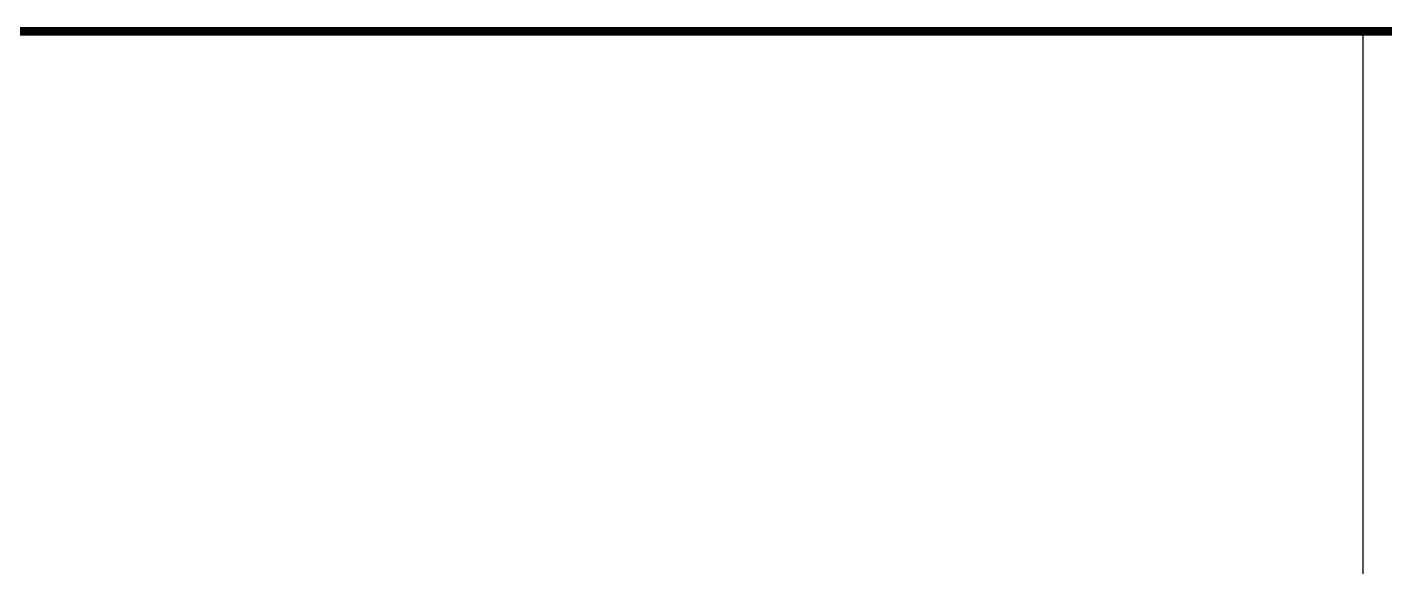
# Model space of a CAD drawing. Extents: x -57534 to 10615, y -13723 to 96319.
# Drawn here: x -18704 to -14782, y 42898 to 44457 of the extents above; entities that cross this region are included whole.
import ezdxf

# ---------------------------------------------------------------- set-up
doc = ezdxf.new("R2010")
doc.units = 0
doc.header["$LTSCALE"] = 5
doc.header["$MEASUREMENT"] = 0
doc.layers.get('DEFPOINTS').update_dxf_attribs({"linetype": 'CONTINUOUS'})
doc.layers.add('Kich thuoc', color=4, linetype='CONTINUOUS')

msp = doc.modelspace()

# ---------------------------------------------------------------- linework, layer by layer
at = {"layer": 'DEFPOINTS', "ltscale": 5}
for points in [[(-27845.54015498441, 44445.02502260726), (-14845.54020018981, 44445.02502260726), (-14845.54020018981, 33245.02502260705), (-27845.54015498441, 33245.02502260705)], [(-20899.48935336614, 44445.02502260736), (-7899.489398571546, 44445.02502260736), (-7899.489398571546, 33245.02502260716), (-20899.48935336614, 33245.02502260716)]]:
    msp.add_lwpolyline(points, close=True, dxfattribs=at)
at = {"layer": 'Kich thuoc', "color": 1, "const_width": 24.79687499999999}
msp.add_lwpolyline([(-34791.59095660268, 33245.02502261029), (-7899.489398571546, 33245.02502260381), (-7899.489398571559, 44445.0250226264), (-34791.59095660268, 44445.0250226264)], close=True, dxfattribs=at)

doc.saveas('drawing.dxf')
